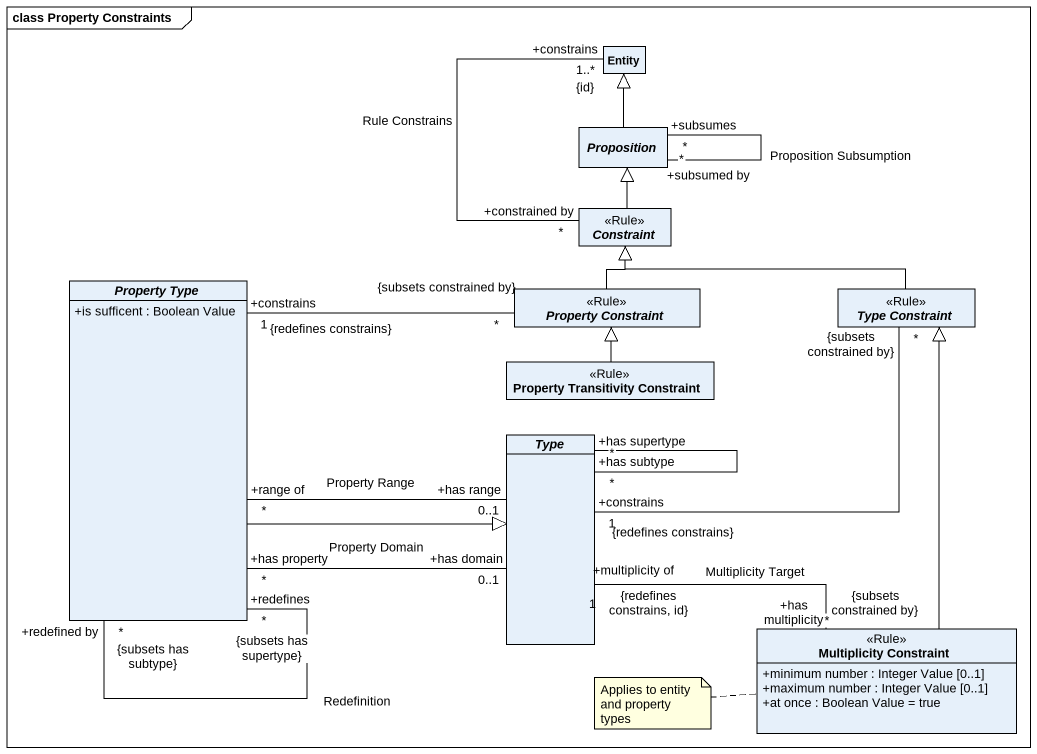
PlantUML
@startuml
mainframe class Property Constraints
hide circle
hide empty members
skinparam classAttributeIconSize 0
class "Entity" as Entity_
abstract class Proposition
abstract class Constraint <<Rule>>
abstract class "Property Type" as Property_Type {
  +is sufficent : Boolean Value
}
abstract class "Property Constraint" as Property_Constraint <<Rule>>
abstract class "Type Constraint" as Type_Constraint <<Rule>>
class "Property Transitivity Constraint" as Property_Transitivity <<Rule>>
abstract class Type
class "Multiplicity Constraint" as Multiplicity_Constraint <<Rule>> {
  +minimum number : Integer Value [0..1]
  +maximum number : Integer Value [0..1]
  +at once : Boolean Value = true
}
Proposition -up-|> Entity_
Proposition "+subsumed by\n*" -- "+subsumes\n*" Proposition : Proposition Subsumption
Constraint "+constrained by\n*" -up- "+constrains\n1..*\n{id}" Entity_ : Rule Constrains
Constraint -up-|> Proposition
Property_Type "+redefined by\n*\n{subsets has subtype}" -- "+redefines\n*\n{subsets has supertype}" Property_Type : Redefinition
Property_Type -right-|> Type
Property_Type "+range of\n*" -right- "+has range\n0..1" Type : Property Range
Property_Constraint -up-|> Constraint
Property_Constraint "*\n{subsets constrained by}" -left- "+constrains\n1\n{redefines constrains}" Property_Type
Type_Constraint -left-|> Constraint
Type_Constraint "*\n{subsets constrained by}" -- "+constrains\n1\n{redefines constrains}" Type
Property_Transitivity -up-|> Property_Constraint
Type "+has domain\n0..1" -left- "+has property\n*" Property_Type : Property Domain
Type "+has subtype\n*" -- "+has supertype\n*" Type
Multiplicity_Constraint -up-|> Type_Constraint
Multiplicity_Constraint "+has multiplicity\n*\n{subsets constrained by}" -left- "+multiplicity of\n1\n{redefines constrains, id}" Type : Multiplicity Target
note left of Multiplicity_Constraint : Applies to entity and property types
@enduml
